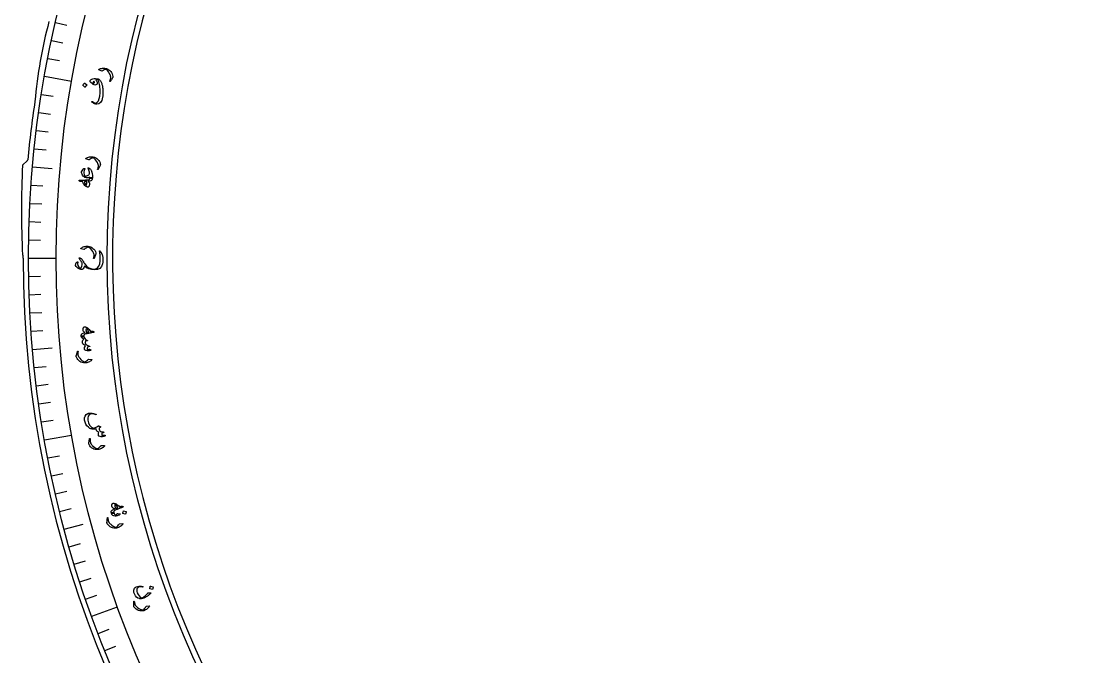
# Model space of a CAD drawing. Header units: millimetres. Extents: x -92 to 92, y -92 to 131.
# Drawn here: x -91.7 to 1.5, y -34.6 to 20.6 of the extents above; entities that cross this region are included whole.
import ezdxf

# ---------------------------------------------------------------- set-up
doc = ezdxf.new("R2010")
doc.units = ezdxf.units.MM
for name, color, linetype in [('CUT_INNER', 6, 'Continuous'), ('CUT_OUTER', 1, 'Continuous'), ('ENGRAVE', 7, 'Continuous'), ('ENGRAVE_FINE', 8, 'Continuous'), ('TEXT', 5, 'Continuous')]:
    doc.layers.add(name, color=color, linetype=linetype)

msp = doc.modelspace()

# ---------------------------------------------------------------- linework, layer by layer
at = {"layer": 'CUT_INNER'}
msp.add_arc((0, 0), 83.7225, 104.414063, 87.539062, dxfattribs=at)
at = {"layer": 'CUT_OUTER'}
for points in [[(-91.5556, 8.0757), (-91.5532, 8.0784), (-91.1332, 8.4976)], [(-91.5, 0), (-91.4993, 0.2396), (-91.5527, 0.2752), (-91.5556, 0.2773)]]:
    msp.add_lwpolyline(points, dxfattribs=at)
for centre, radius, start, end in [((-47.3886, 9.6539), 43.2741, 165.377705, 174.749971), ((-0.9023, 0.109), 90.5912, 171.426873, 174.653712), ((-91.2366, 8.6016), 0.1466, 314.817969, 339.341637), ((-12.4063, 4.1765), 79.2453, 177.179673, 182.820318), ((0, 0), 91.5, 180, 0)]:
    msp.add_arc(centre, radius, start, end, dxfattribs=at)
at = {"layer": 'ENGRAVE'}
for points in [[(-89.6503, 15.8078), (-87.2913, 15.3918)], [(-90.6869, 7.9341), (-88.9824, 7.785)], [(-91.0333, 0), (-88.6379, 0)], [(-90.6869, -7.9341), (-88.9824, -7.785)], [(-89.6503, -15.8078), (-87.2913, -15.3918)], [(-87.9315, -23.5612), (-86.2787, -23.1183)], [(-85.5434, -31.1352), (-83.2924, -30.3159)]]:
    msp.add_lwpolyline(points, dxfattribs=at)
for radius in [91.0333, 88.6379, 84.1891]:
    msp.add_circle((0, 0), radius, dxfattribs=at)
at = {"layer": 'ENGRAVE_FINE'}
for points in [[(-88.7002, 20.478), (-87.6999, 20.2471)], [(-89.0441, 18.9269), (-88.0399, 18.7134)], [(-89.3608, 17.37), (-88.353, 17.1741)], [(-89.9126, 14.2408), (-88.8986, 14.0802)], [(-90.1474, 12.6694), (-89.1308, 12.5265)], [(-90.3548, 11.0942), (-89.3358, 10.9691)], [(-90.5347, 9.5156), (-89.5137, 9.4083)], [(-90.8116, 6.3502), (-89.7875, 6.2786)], [(-90.9086, 4.7643), (-89.8834, 4.7106)], [(-90.9779, 3.177), (-89.9519, 3.1412)], [(-91.0195, 1.5888), (-89.993, 1.5708)], [(-91.0195, -1.5888), (-89.993, -1.5708)], [(-90.9779, -3.177), (-89.9519, -3.1412)], [(-90.9086, -4.7643), (-89.8834, -4.7106)], [(-90.8116, -6.3502), (-89.7875, -6.2786)], [(-90.5347, -9.5156), (-89.5137, -9.4083)], [(-90.3548, -11.0942), (-89.3358, -10.9691)], [(-90.1474, -12.6694), (-89.1308, -12.5265)], [(-89.9126, -14.2408), (-88.8986, -14.0802)], [(-89.3608, -17.37), (-88.353, -17.1741)], [(-89.0441, -18.9269), (-88.0399, -18.7134)], [(-88.7002, -20.478), (-87.6999, -20.2471)], [(-88.3293, -22.023), (-87.3331, -21.7746)], [(-87.5069, -25.0922), (-86.52, -24.8092)], [(-87.0556, -26.6156), (-86.0739, -26.3154)], [(-86.5779, -28.1309), (-85.6015, -27.8136)], [(-86.0737, -29.6376), (-85.103, -29.3033)], [(-84.987, -32.6234), (-84.0285, -32.2555)], [(-84.4047, -34.1017), (-83.4528, -33.7171)]]:
    msp.add_lwpolyline(points, dxfattribs=at)
at = {"layer": 'TEXT'}
for points in [[(-84.916, 16.3748), (-84.9203, 16.3771), (-84.9236, 16.3795), (-84.9258, 16.3821), (-84.9271, 16.3848), (-84.9264, 16.392), (-84.9215, 16.4), (-84.9127, 16.4089), (-84.8997, 16.4187), (-84.8363, 16.4541), (-84.7657, 16.4815), (-84.6877, 16.5009), (-84.6026, 16.5123), (-84.5124, 16.5165), (-84.4252, 16.5128), (-84.3407, 16.5012), (-84.2592, 16.4816), (-84.1552, 16.4383), (-84.0584, 16.3815), (-83.9687, 16.3114), (-83.8862, 16.2278), (-83.815, 16.1335), (-83.7618, 16.0311), (-83.7267, 15.9207), (-83.7096, 15.8023), (-83.7088, 15.7713), (-83.7126, 15.7412), (-83.7212, 15.7119), (-83.7345, 15.6836), (-83.7717, 15.6194), (-83.8058, 15.5615), (-83.8369, 15.5099), (-83.865, 15.4647), (-83.8901, 15.426), (-83.9122, 15.3939), (-83.9312, 15.3686), (-83.9472, 15.3498), (-83.9518, 15.3462), (-83.9562, 15.3438), (-83.9603, 15.3426), (-83.9642, 15.3426), (-83.969, 15.344), (-83.9733, 15.3462), (-83.9771, 15.3493), (-83.9804, 15.3533), (-83.9826, 15.3581), (-83.9831, 15.3635), (-83.9818, 15.3695), (-83.9788, 15.3762), (-83.9594, 15.4168), (-83.9424, 15.4558), (-83.9278, 15.4934), (-83.9155, 15.5294), (-83.9056, 15.5642), (-83.8979, 15.5982), (-83.8924, 15.6313), (-83.8893, 15.6636), (-83.8885, 15.6962), (-83.8901, 15.7304), (-83.8942, 15.7662), (-83.9008, 15.8036), (-83.9099, 15.8427), (-83.9218, 15.8833), (-83.9365, 15.9257), (-83.954, 15.9698), (-84.013, 16.0955), (-84.0818, 16.2068), (-84.1605, 16.3037), (-84.2491, 16.3862), (-84.2565, 16.3919), (-84.2655, 16.3959), (-84.2761, 16.3983), (-84.2883, 16.3991), (-84.3639, 16.3865), (-84.4503, 16.3604), (-84.5474, 16.3206), (-84.6553, 16.2672), (-84.6618, 16.2652), (-84.6675, 16.2643), (-84.6724, 16.2646), (-84.6763, 16.266)], [(-86.3052, 15.0279), (-86.3078, 15.0316), (-86.3089, 15.0365), (-86.3086, 15.0423), (-86.3067, 15.0493), (-86.2782, 15.0956), (-86.2457, 15.1382), (-86.2093, 15.1771), (-86.169, 15.2124), (-86.1632, 15.2155), (-86.1579, 15.2163), (-86.1529, 15.215), (-86.1483, 15.2114), (-85.9779, 15.0577), (-85.9741, 15.0524), (-85.974, 15.0465), (-85.9776, 15.0399), (-85.9849, 15.0326), (-85.9912, 15.0263), (-86.0007, 15.0163), (-86.0135, 15.0026), (-86.0295, 14.9851), (-86.0489, 14.9637), (-86.0715, 14.9379), (-86.0975, 14.9077), (-86.1269, 14.8731), (-86.1316, 14.8687), (-86.1358, 14.8668), (-86.1396, 14.8674), (-86.1429, 14.8706)], [(-85.6861, 15.3842), (-85.6806, 15.4355), (-85.6521, 15.4824), (-85.6008, 15.5248), (-85.5264, 15.5626), (-85.4334, 15.5913), (-85.3259, 15.6065), (-85.204, 15.6082), (-85.0676, 15.5964), (-85.0187, 15.589), (-84.9742, 15.5774), (-84.934, 15.5617), (-84.8981, 15.5419), (-84.83, 15.483), (-84.7693, 15.4027), (-84.716, 15.3012), (-84.67, 15.1784), (-84.6506, 15.1104), (-84.6332, 15.0406), (-84.6179, 14.9692), (-84.6046, 14.8961), (-84.5933, 14.8211), (-84.5841, 14.744), (-84.577, 14.665), (-84.5719, 14.5839), (-84.5687, 14.5029), (-84.5672, 14.4239), (-84.5674, 14.3471), (-84.5693, 14.2723), (-84.573, 14.1994), (-84.5788, 14.1284), (-84.5867, 14.0592), (-84.5967, 13.9918), (-84.6655, 13.7151), (-84.7724, 13.5206), (-84.918, 13.4084), (-85.1026, 13.3785), (-85.1436, 13.3832), (-85.1897, 13.3928), (-85.2408, 13.4075), (-85.297, 13.4272), (-85.3578, 13.4545), (-85.4156, 13.4881), (-85.4705, 13.5281), (-85.5224, 13.5745), (-85.5281, 13.5811), (-85.5319, 13.5884), (-85.5335, 13.5963), (-85.5331, 13.6049), (-85.5307, 13.6128), (-85.5264, 13.6187), (-85.5201, 13.6228), (-85.5118, 13.6249), (-85.503, 13.6251), (-85.4952, 13.6235), (-85.4883, 13.6202), (-85.4823, 13.615), (-85.3589, 13.5252), (-85.2478, 13.4843), (-85.1491, 13.492), (-85.0628, 13.5482), (-84.96, 13.6858), (-84.8831, 13.8665), (-84.8316, 14.0903), (-84.8053, 14.3574), (-84.8024, 14.4761), (-84.8049, 14.5959), (-84.8128, 14.7169), (-84.8263, 14.8391), (-84.8452, 14.9624), (-84.8697, 15.0866), (-84.8997, 15.2117), (-84.9352, 15.3378), (-84.9594, 15.406), (-84.9892, 15.4596), (-85.0245, 15.4986), (-85.0654, 15.523), (-85.0972, 15.5197), (-85.1275, 15.5108), (-85.1561, 15.4965), (-85.1831, 15.4766), (-85.1847, 15.4739), (-85.1836, 15.4702), (-85.1798, 15.4652), (-85.1733, 15.4591), (-85.1216, 15.4123), (-85.0852, 15.3636), (-85.0641, 15.3132), (-85.0582, 15.261), (-85.0731, 15.1703), (-85.112, 15.1052), (-85.1749, 15.0659), (-85.2617, 15.0522), (-85.3339, 15.0654), (-85.418, 15.1053), (-85.5139, 15.1718), (-85.6216, 15.2651), (-85.6473, 15.2931), (-85.6666, 15.3223), (-85.6796, 15.3527), (-85.6861, 15.3842)], [(-85.3259, 15.3483), (-85.3356, 15.3597), (-85.3464, 15.3644), (-85.3585, 15.3625), (-85.3717, 15.3539), (-85.4069, 15.3157), (-85.4203, 15.2789), (-85.412, 15.2434), (-85.382, 15.2093), (-85.372, 15.2038), (-85.3626, 15.2013), (-85.3541, 15.2019), (-85.3463, 15.2056), (-85.3176, 15.237), (-85.3047, 15.2713), (-85.3074, 15.3084), (-85.3259, 15.3483)], [(-86.0479, 8.6384), (-86.0524, 8.6403), (-86.0558, 8.6424), (-86.0583, 8.6448), (-86.0598, 8.6473), (-86.0598, 8.6546), (-86.0557, 8.663), (-86.0476, 8.6727), (-86.0356, 8.6836), (-85.9757, 8.7246), (-85.9078, 8.7582), (-85.8319, 8.7846), (-85.7482, 8.8037), (-85.6588, 8.816), (-85.5715, 8.8202), (-85.4864, 8.8162), (-85.4034, 8.8041), (-85.2959, 8.7704), (-85.1944, 8.7226), (-85.0988, 8.6608), (-85.009, 8.5851), (-84.9296, 8.4975), (-84.8674, 8.4004), (-84.8225, 8.2936), (-84.7947, 8.1773), (-84.7911, 8.1464), (-84.7922, 8.1161), (-84.7981, 8.0862), (-84.8088, 8.0567), (-84.84, 7.9894), (-84.8687, 7.9287), (-84.8951, 7.8746), (-84.919, 7.827), (-84.9405, 7.7861), (-84.9596, 7.7522), (-84.9762, 7.7252), (-84.9905, 7.7051), (-84.9947, 7.7011), (-84.9988, 7.6983), (-85.0028, 7.6967), (-85.0067, 7.6964), (-85.0116, 7.6974), (-85.0161, 7.6992), (-85.0202, 7.702), (-85.0239, 7.7056), (-85.0265, 7.7102), (-85.0275, 7.7155), (-85.0268, 7.7216), (-85.0244, 7.7286), (-85.0087, 7.7707), (-84.9953, 7.8111), (-84.9841, 7.8498), (-84.9751, 7.8868), (-84.9684, 7.9224), (-84.9638, 7.957), (-84.9614, 7.9904), (-84.9611, 8.0229), (-84.9632, 8.0554), (-84.968, 8.0893), (-84.9753, 8.1246), (-84.9852, 8.1613), (-84.9978, 8.1993), (-85.0134, 8.2388), (-85.0318, 8.2796), (-85.0532, 8.3219), (-85.1233, 8.4418), (-85.202, 8.5465), (-85.2891, 8.6359), (-85.3847, 8.71), (-85.3926, 8.715), (-85.4019, 8.7182), (-85.4127, 8.7196), (-85.425, 8.7193), (-85.4991, 8.6999), (-85.5828, 8.6661), (-85.6759, 8.6178), (-85.7785, 8.5548), (-85.7849, 8.5522), (-85.7905, 8.5509), (-85.7953, 8.5507), (-85.7994, 8.5517)], [(-85.8255, 7.8476), (-85.6789, 7.765), (-85.6645, 7.7549), (-85.653, 7.7454), (-85.6444, 7.7364), (-85.6385, 7.728), (-85.6149, 7.686), (-85.5933, 7.6414), (-85.5737, 7.594), (-85.556, 7.544), (-85.54, 7.4915), (-85.5253, 7.4365), (-85.5119, 7.3791), (-85.4998, 7.3192), (-85.4823, 7.2079), (-85.4738, 7.1101), (-85.4743, 7.0259), (-85.4839, 6.9552), (-85.4986, 6.9291), (-85.5246, 6.9131), (-85.562, 6.9074), (-85.6107, 6.9118), (-85.6542, 6.9219), (-85.6859, 6.9339), (-85.706, 6.9478), (-85.7143, 6.9637), (-85.7141, 6.9662), (-85.7139, 6.9688), (-85.7137, 6.9713), (-85.7135, 6.9739), (-85.7101, 6.9926), (-85.7079, 7.0112), (-85.707, 7.0295), (-85.7075, 7.0476), (-85.7558, 7.0205), (-85.8082, 7.0008), (-85.8649, 6.9884), (-85.9258, 6.9834), (-86.0335, 6.9907), (-86.1278, 7.0172), (-86.2087, 7.0629), (-86.276, 7.1279), (-86.3371, 7.2095), (-86.3827, 7.2883), (-86.4127, 7.3643), (-86.4271, 7.4374), (-86.4203, 7.5143), (-86.3842, 7.599), (-86.3187, 7.6913), (-86.2238, 7.7912), (-86.2095, 7.8021), (-86.1948, 7.8066), (-86.1797, 7.8046), (-86.1643, 7.7961), (-86.1527, 7.7849), (-86.1472, 7.772), (-86.1475, 7.7574), (-86.1538, 7.741), (-86.1993, 7.6238), (-86.2223, 7.5042), (-86.2228, 7.3823), (-86.201, 7.2582), (-86.1848, 7.2084), (-86.1654, 7.1696), (-86.1428, 7.1418), (-86.1171, 7.125), (-86.0832, 7.1187), (-86.0387, 7.125), (-85.9836, 7.1438), (-85.9177, 7.1753), (-85.8506, 7.2146), (-85.7995, 7.2526), (-85.7646, 7.2894), (-85.7459, 7.3249), (-85.731, 7.4045), (-85.7332, 7.4859), (-85.7526, 7.5692), (-85.789, 7.6544), (-85.8334, 7.7328), (-85.8541, 7.7732), (-85.8654, 7.805), (-85.8671, 7.8283), (-85.8593, 7.843), (-85.851, 7.8485), (-85.8425, 7.8511), (-85.8341, 7.8508), (-85.8255, 7.8476)], [(-86.6288, 6.7302), (-86.6436, 6.7465), (-86.6446, 6.7585), (-86.6318, 6.7663), (-86.6052, 6.7697), (-86.5893, 6.7702), (-86.5672, 6.7712), (-86.539, 6.7727), (-86.5047, 6.7747), (-86.4639, 6.777), (-86.4164, 6.7794), (-86.3621, 6.7819), (-86.3011, 6.7846), (-86.2412, 6.7872), (-86.1875, 6.7895), (-86.1401, 6.7914), (-86.099, 6.7931), (-86.0643, 6.7945), (-86.0362, 6.7955), (-86.0147, 6.7963), (-85.9998, 6.7968), (-85.9058, 6.8025), (-85.8321, 6.8156), (-85.7787, 6.836), (-85.7455, 6.8638), (-85.7318, 6.8841), (-85.7219, 6.9093), (-85.7158, 6.9392), (-85.7135, 6.9739), (-85.7085, 6.9941), (-85.6972, 7.009), (-85.6795, 7.0186), (-85.6556, 7.0229), (-85.6272, 7.0228), (-85.5987, 7.0195), (-85.5702, 7.013), (-85.5416, 7.0033), (-85.5175, 6.9919), (-85.4999, 6.9801), (-85.4887, 6.9679), (-85.4839, 6.9552), (-85.49, 6.8888), (-85.5067, 6.8325), (-85.5341, 6.7864), (-85.5723, 6.7503), (-85.6263, 6.7216), (-85.6962, 6.6999), (-85.7819, 6.6852), (-85.8834, 6.6774), (-85.8251, 6.6367), (-85.78, 6.5964), (-85.7479, 6.5565), (-85.7289, 6.5169), (-85.7234, 6.4857), (-85.7231, 6.4494), (-85.728, 6.408), (-85.738, 6.3616), (-85.7528, 6.3129), (-85.769, 6.2724), (-85.7864, 6.2399), (-85.8052, 6.2155), (-85.8276, 6.1964), (-85.8504, 6.1842), (-85.8737, 6.1792), (-85.8975, 6.1812), (-85.9267, 6.1893), (-85.9588, 6.2017), (-85.9939, 6.2185), (-86.0318, 6.2396), (-86.0697, 6.2629), (-86.0998, 6.2831), (-86.1222, 6.3001), (-86.1367, 6.3141), (-86.1946, 6.3897), (-86.2482, 6.4715), (-86.2974, 6.5595), (-86.3421, 6.6538), (-86.3913, 6.6542), (-86.4338, 6.655), (-86.4695, 6.6563), (-86.4984, 6.658), (-86.5225, 6.6614), (-86.5438, 6.6674), (-86.5624, 6.6761), (-86.5782, 6.6875)], [(-86.1851, 6.6597), (-86.1605, 6.5645), (-86.1274, 6.483), (-86.0858, 6.415), (-86.0358, 6.3606), (-86.0287, 6.3567), (-86.022, 6.3563), (-86.0156, 6.3596), (-86.0097, 6.3663), (-85.9963, 6.3921), (-85.9855, 6.4203), (-85.9771, 6.451), (-85.9714, 6.4841), (-85.9681, 6.5196), (-85.9674, 6.5575), (-85.9692, 6.5979), (-85.9735, 6.6407), (-85.9751, 6.6474), (-85.9782, 6.6546), (-85.9829, 6.6622), (-85.9892, 6.6702), (-86.0102, 6.6703), (-86.0322, 6.67), (-86.0552, 6.6693), (-86.0792, 6.6682), (-86.1042, 6.6667), (-86.1302, 6.6647), (-86.1571, 6.6624), (-86.1851, 6.6597)], [(-86.4766, 0.8122), (-86.4812, 0.8136), (-86.4849, 0.8154), (-86.4876, 0.8176), (-86.4893, 0.82), (-86.4899, 0.8272), (-86.4866, 0.836), (-86.4795, 0.8464), (-86.4685, 0.8583), (-86.4125, 0.9045), (-86.3479, 0.9442), (-86.2748, 0.9773), (-86.1931, 1.0039), (-86.1052, 1.0243), (-86.0186, 1.0363), (-85.9335, 1.0401), (-85.8497, 1.0356), (-85.7397, 1.0117), (-85.6342, 0.9732), (-85.5334, 0.9204), (-85.4372, 0.8531), (-85.3501, 0.7731), (-85.2794, 0.682), (-85.225, 0.5797), (-85.1868, 0.4664), (-85.1804, 0.436), (-85.1788, 0.4057), (-85.182, 0.3753), (-85.1899, 0.345), (-85.2149, 0.2752), (-85.238, 0.2121), (-85.2594, 0.1558), (-85.2789, 0.1063), (-85.2966, 0.0637), (-85.3125, 0.0282), (-85.3267, -0.0002), (-85.3391, -0.0215), (-85.3429, -0.026), (-85.3467, -0.0291), (-85.3506, -0.031), (-85.3544, -0.0317), (-85.3594, -0.0312), (-85.364, -0.0298), (-85.3683, -0.0274), (-85.3723, -0.0241), (-85.3754, -0.0198), (-85.3768, -0.0146), (-85.3767, -0.0084), (-85.3749, -0.0013), (-85.3631, 0.0421), (-85.3534, 0.0836), (-85.3458, 0.1231), (-85.3402, 0.1608), (-85.3367, 0.1969), (-85.3352, 0.2317), (-85.3359, 0.2652), (-85.3385, 0.2975), (-85.3436, 0.3298), (-85.3514, 0.3631), (-85.3619, 0.3976), (-85.3751, 0.4332), (-85.3911, 0.4699), (-85.4102, 0.5078), (-85.4322, 0.5469), (-85.4573, 0.587), (-85.538, 0.7001), (-85.6258, 0.7972), (-85.7207, 0.8784), (-85.8227, 0.9436), (-85.8309, 0.9478), (-85.8405, 0.9501), (-85.8514, 0.9506), (-85.8635, 0.9491), (-85.9356, 0.9231), (-86.0159, 0.8819), (-86.1043, 0.8253), (-86.2007, 0.7533), (-86.2068, 0.7502), (-86.2123, 0.7483), (-86.2171, 0.7477), (-86.2212, 0.7484)], [(-86.9386, -0.6514), (-86.9498, -0.611), (-86.9494, -0.567), (-86.9376, -0.5193), (-86.9142, -0.4681), (-86.8989, -0.442), (-86.8834, -0.418), (-86.8678, -0.3961), (-86.8519, -0.3763), (-86.8361, -0.3586), (-86.8204, -0.343), (-86.8049, -0.3295), (-86.7895, -0.318), (-86.7745, -0.3104), (-86.7652, -0.3135), (-86.7616, -0.3271), (-86.7637, -0.3514), (-86.7732, -0.5055), (-86.739, -0.648), (-86.6612, -0.7787), (-86.5397, -0.8975), (-86.5319, -0.9008), (-86.5237, -0.9005), (-86.5153, -0.8968), (-86.5065, -0.8895), (-86.4374, -0.7951), (-86.3919, -0.6934), (-86.37, -0.5843), (-86.3717, -0.4677), (-86.3759, -0.4468), (-86.386, -0.4197), (-86.4018, -0.3867), (-86.4234, -0.3475), (-86.4672, -0.2761), (-86.5057, -0.213), (-86.5391, -0.1582), (-86.5673, -0.1117), (-86.5904, -0.0735), (-86.6083, -0.0437), (-86.6211, -0.0222), (-86.6288, -0.009), (-86.6347, 0.0098), (-86.6295, 0.0199), (-86.613, 0.0214), (-86.5853, 0.0141), (-86.5127, -0.0136), (-86.4586, -0.0378), (-86.4231, -0.0585), (-86.4062, -0.0756), (-86.3811, -0.1284), (-86.3519, -0.1842), (-86.3188, -0.2429), (-86.2815, -0.3047), (-86.2403, -0.3694), (-86.1949, -0.437), (-86.1455, -0.5076), (-86.092, -0.5812), (-85.9593, -0.7282), (-85.8039, -0.8389), (-85.6261, -0.9134), (-85.4259, -0.9519), (-85.3171, -0.9526), (-85.2162, -0.9344), (-85.1232, -0.8973), (-85.0381, -0.8416), (-84.9245, -0.7036), (-84.8475, -0.5016), (-84.8068, -0.2358), (-84.8016, 0.0944), (-84.8047, 0.1454), (-84.8091, 0.2004), (-84.8147, 0.2593), (-84.8215, 0.3222), (-84.8297, 0.3888), (-84.8394, 0.4591), (-84.8507, 0.5331), (-84.8634, 0.6107), (-84.8648, 0.624), (-84.8639, 0.634), (-84.8608, 0.6404), (-84.8555, 0.6433), (-84.8297, 0.6307), (-84.7907, 0.5806), (-84.7385, 0.493), (-84.6729, 0.3681), (-84.6369, 0.2923), (-84.6101, 0.226), (-84.5925, 0.1691), (-84.5841, 0.1217), (-84.5707, -0.0546), (-84.5685, -0.2146), (-84.5776, -0.3583), (-84.5981, -0.4857), (-84.6877, -0.7269), (-84.8321, -0.8974), (-85.0317, -0.9973), (-85.2868, -1.0262), (-85.5554, -1.0006), (-85.7927, -0.9369), (-85.9986, -0.8348), (-86.1731, -0.6942), (-86.2135, -0.787), (-86.2547, -0.8626), (-86.2967, -0.9209), (-86.3394, -0.962), (-86.3567, -0.9733), (-86.3757, -0.981), (-86.3963, -0.9853), (-86.4185, -0.986), (-86.4784, -0.9779), (-86.5352, -0.9649), (-86.5888, -0.947), (-86.6393, -0.9242), (-86.741, -0.8637), (-86.8248, -0.798), (-86.8906, -0.7273), (-86.9386, -0.6514)], [(-85.355, -6.4045), (-85.338, -6.4181), (-85.3352, -6.4297), (-85.3466, -6.4392), (-85.3724, -6.4465), (-85.3881, -6.4495), (-85.4097, -6.4538), (-85.4373, -6.4596), (-85.471, -6.4667), (-85.5109, -6.4752), (-85.5575, -6.4848), (-85.6107, -6.4955), (-85.6706, -6.5074), (-85.7295, -6.5191), (-85.7822, -6.5296), (-85.8287, -6.5389), (-85.8691, -6.5468), (-85.9031, -6.5535), (-85.9307, -6.5589), (-85.9518, -6.563), (-85.9664, -6.5658), (-86.0584, -6.586), (-86.1292, -6.6104), (-86.1788, -6.6389), (-86.2073, -6.6717), (-86.2176, -6.694), (-86.2234, -6.7205), (-86.2247, -6.7512), (-86.2214, -6.786), (-86.2232, -6.8069), (-86.232, -6.8235), (-86.2478, -6.8359), (-86.2708, -6.844), (-86.2988, -6.8485), (-86.3274, -6.8498), (-86.3566, -6.8479), (-86.3864, -6.8429), (-86.412, -6.8354), (-86.4313, -6.8264), (-86.4443, -6.816), (-86.451, -6.8041), (-86.4557, -6.7369), (-86.448, -6.678), (-86.4282, -6.6277), (-86.3961, -6.5857), (-86.3471, -6.5488), (-86.2814, -6.5165), (-86.1989, -6.4887), (-86.0998, -6.4655), (-86.1636, -6.434), (-86.2143, -6.4008), (-86.252, -6.3659), (-86.2767, -6.3295), (-86.2868, -6.2992), (-86.2924, -6.2631), (-86.2937, -6.2212), (-86.2906, -6.1735), (-86.2829, -6.1229), (-86.2728, -6.0802), (-86.2602, -6.0454), (-86.2451, -6.0185), (-86.2256, -5.9962), (-86.2047, -5.981), (-86.1824, -5.9727), (-86.1586, -5.9713), (-86.1285, -5.9752), (-86.0949, -5.983), (-86.0579, -5.9947), (-86.0173, -6.0103), (-85.9765, -6.0279), (-85.9438, -6.0436), (-85.9193, -6.0572), (-85.9029, -6.0689), (-85.8347, -6.1351), (-85.7698, -6.2079), (-85.7082, -6.2871), (-85.6499, -6.3729), (-85.6012, -6.3659), (-85.5591, -6.3604), (-85.5237, -6.3564), (-85.4948, -6.3537), (-85.4705, -6.3534), (-85.4485, -6.356), (-85.4288, -6.3617), (-85.4115, -6.3705)], [(-85.8043, -6.4023), (-85.8429, -6.3124), (-85.8877, -6.2369), (-85.9387, -6.1759), (-85.9961, -6.1293), (-86.0037, -6.1265), (-86.0104, -6.1271), (-86.0162, -6.1312), (-86.0211, -6.1388), (-86.0306, -6.1663), (-86.0372, -6.1958), (-86.0409, -6.2273), (-86.0418, -6.2609), (-86.0398, -6.2965), (-86.0348, -6.3342), (-86.027, -6.3739), (-86.0163, -6.4156), (-86.0137, -6.422), (-86.0095, -6.4286), (-86.0037, -6.4353), (-85.9963, -6.4423), (-85.9755, -6.4392), (-85.9538, -6.4356), (-85.9312, -6.4314), (-85.9077, -6.4267), (-85.8832, -6.4214), (-85.8578, -6.4156), (-85.8315, -6.4092), (-85.8043, -6.4023)], [(-85.618, -7.9798), (-85.6137, -7.985), (-85.6143, -7.9916), (-85.62, -7.9997), (-85.6307, -8.0092), (-85.6493, -8.0201), (-85.6763, -8.0295), (-85.7119, -8.0375), (-85.7559, -8.044), (-85.8062, -8.0495), (-85.8555, -8.0514), (-85.9038, -8.0497), (-85.9512, -8.0443), (-86.0443, -8.0244), (-86.1123, -7.9988), (-86.155, -7.9676), (-86.1725, -7.9309), (-86.1755, -7.8405), (-86.1596, -7.7551), (-86.1249, -7.6748), (-86.0713, -7.5998), (-86.1697, -7.5601), (-86.2481, -7.5096), (-86.3066, -7.4483), (-86.3451, -7.3761), (-86.3587, -7.2981), (-86.3457, -7.2168), (-86.3058, -7.1324), (-86.2392, -7.045), (-86.3282, -6.9858), (-86.3932, -6.9259), (-86.4342, -6.8653), (-86.451, -6.8041), (-86.445, -6.791), (-86.4249, -6.7775), (-86.3907, -6.7636), (-86.3424, -6.7491), (-86.2942, -6.7415), (-86.258, -6.7451), (-86.2338, -6.76), (-86.2214, -6.786), (-86.1855, -6.9019), (-86.1253, -7.0009), (-86.0411, -7.0831), (-85.9328, -7.1483), (-85.9269, -7.1518), (-85.9226, -7.1558), (-85.9198, -7.1602), (-85.9186, -7.1651), (-85.9187, -7.1712), (-85.9202, -7.1768), (-85.923, -7.1818), (-85.9271, -7.1863), (-85.9406, -7.1899), (-85.9643, -7.1862), (-85.9983, -7.1754), (-86.0425, -7.1574), (-86.0728, -7.1884), (-86.0932, -7.2343), (-86.1036, -7.2952), (-86.1041, -7.371), (-86.0764, -7.463), (-86.0054, -7.5393), (-85.891, -7.5997), (-85.7334, -7.6443), (-85.7253, -7.6464), (-85.7194, -7.6494), (-85.7157, -7.6533), (-85.7142, -7.6579), (-85.7142, -7.6652), (-85.7155, -7.6715), (-85.7183, -7.6771), (-85.7223, -7.6817), (-85.7284, -7.6855), (-85.7346, -7.688), (-85.7409, -7.6892), (-85.7474, -7.6891), (-85.8567, -7.6732), (-85.8805, -7.7054), (-85.9005, -7.7433), (-85.9168, -7.787), (-85.9293, -7.8365), (-85.936, -7.8842), (-85.9352, -7.92), (-85.9267, -7.9438), (-85.9107, -7.9557), (-85.8876, -7.9579), (-85.8557, -7.9525), (-85.8148, -7.9396), (-85.765, -7.9191), (-85.7502, -7.9204), (-85.7208, -7.931), (-85.6768, -7.9508), (-85.618, -7.9798)], [(-85.5513, -8.8168), (-85.5465, -8.8178), (-85.5427, -8.8191), (-85.5398, -8.8209), (-85.5378, -8.8231), (-85.5364, -8.8302), (-85.5387, -8.8392), (-85.5446, -8.8503), (-85.5542, -8.8633), (-85.6046, -8.9154), (-85.6642, -8.9621), (-85.7331, -9.0033), (-85.8111, -9.0392), (-85.8961, -9.0697), (-85.9806, -9.0919), (-86.0647, -9.1056), (-86.1484, -9.1109), (-86.2605, -9.0998), (-86.3698, -9.0734), (-86.4761, -9.0318), (-86.5795, -8.9747), (-86.6751, -8.9034), (-86.7556, -8.8187), (-86.821, -8.7206), (-86.8712, -8.6091), (-86.8808, -8.5788), (-86.8856, -8.5481), (-86.8856, -8.5168), (-86.8808, -8.4851), (-86.8632, -8.4114), (-86.8465, -8.3449), (-86.8309, -8.2855), (-86.8164, -8.2331), (-86.8029, -8.1881), (-86.7904, -8.1505), (-86.7791, -8.1202), (-86.7687, -8.0974), (-86.7653, -8.0926), (-86.7618, -8.089), (-86.7582, -8.0867), (-86.7544, -8.0857), (-86.7494, -8.0857), (-86.7447, -8.0868), (-86.7402, -8.0888), (-86.7359, -8.0918), (-86.7324, -8.0958), (-86.7305, -8.101), (-86.7301, -8.1073), (-86.7311, -8.1147), (-86.7387, -8.1599), (-86.7444, -8.2029), (-86.7481, -8.2439), (-86.75, -8.2827), (-86.7499, -8.3197), (-86.7478, -8.3552), (-86.7438, -8.3892), (-86.7379, -8.4218), (-86.7295, -8.454), (-86.7183, -8.4871), (-86.7043, -8.521), (-86.6875, -8.5558), (-86.6676, -8.5915), (-86.6446, -8.6279), (-86.6185, -8.6651), (-86.5892, -8.7031), (-86.4965, -8.8087), (-86.3984, -8.897), (-86.2949, -8.968), (-86.1861, -9.0218), (-86.1774, -9.0251), (-86.1676, -9.0264), (-86.1567, -9.0255), (-86.1448, -9.0227), (-86.0762, -8.9884), (-86.0012, -8.938), (-85.9198, -8.8715), (-85.832, -8.7891), (-85.8262, -8.7853), (-85.821, -8.7829), (-85.8163, -8.7817), (-85.8121, -8.7819)], [(-84.3974, -15.392), (-84.3856, -15.3944), (-84.3767, -15.3986), (-84.3707, -15.4046), (-84.3676, -15.4125), (-84.367, -15.4232), (-84.3691, -15.4328), (-84.3741, -15.4413), (-84.3818, -15.4487), (-84.4107, -15.4687), (-84.4478, -15.4861), (-84.4933, -15.5007), (-84.547, -15.5127), (-84.6364, -15.5234), (-84.7235, -15.5223), (-84.8081, -15.5094), (-84.8903, -15.4846), (-84.9109, -15.4746), (-84.9275, -15.4627), (-84.9403, -15.4487), (-84.9492, -15.4328), (-84.9643, -15.3719), (-84.9654, -15.3036), (-84.9525, -15.2279), (-84.9256, -15.1449), (-85.0244, -15.0967), (-85.0958, -15.0314), (-85.14, -14.9492), (-85.1569, -14.8501), (-85.2106, -14.8561), (-85.2626, -14.8604), (-85.3127, -14.8628), (-85.3611, -14.8635), (-85.4079, -14.8624), (-85.4536, -14.8597), (-85.4981, -14.8553), (-85.5415, -14.8491), (-85.6209, -14.8312), (-85.6965, -14.8014), (-85.7683, -14.7598), (-85.8362, -14.7062), (-85.9592, -14.5746), (-86.0545, -14.4291), (-86.1219, -14.2698), (-86.1614, -14.097), (-86.167, -13.896), (-86.1229, -13.7295), (-86.0293, -13.5976), (-85.8864, -13.5004), (-85.8324, -13.4818), (-85.7669, -13.4699), (-85.69, -13.4646), (-85.6017, -13.4661), (-85.5038, -13.4752), (-85.4005, -13.4935), (-85.2919, -13.5209), (-85.1779, -13.5574), (-85.1706, -13.5606), (-85.165, -13.5651), (-85.1612, -13.5708), (-85.1591, -13.5778), (-85.1586, -13.585), (-85.1595, -13.5914), (-85.1618, -13.5971), (-85.1656, -13.6021), (-85.1716, -13.606), (-85.1782, -13.608), (-85.1855, -13.6082), (-85.1934, -13.6066), (-85.3446, -13.5612), (-85.467, -13.5358), (-85.5606, -13.5305), (-85.6255, -13.5453), (-85.7598, -13.6324), (-85.8487, -13.7504), (-85.892, -13.8992), (-85.8895, -14.0786), (-85.8335, -14.321), (-85.7372, -14.5178), (-85.6008, -14.6688), (-85.4246, -14.774), (-85.3235, -14.7561), (-85.2196, -14.721), (-85.1127, -14.6689), (-85.0028, -14.5998), (-84.9919, -14.5916), (-84.9818, -14.5864), (-84.9724, -14.5843), (-84.9638, -14.5853), (-84.9333, -14.594), (-84.9047, -14.6024), (-84.8779, -14.6104), (-84.853, -14.6181), (-84.8302, -14.6255), (-84.8099, -14.6327), (-84.792, -14.6397), (-84.7767, -14.6464), (-84.7699, -14.6506), (-84.7666, -14.6557), (-84.7667, -14.6617), (-84.7702, -14.6686), (-84.7732, -14.6724), (-84.7778, -14.6777), (-84.784, -14.6846), (-84.792, -14.6931), (-84.8016, -14.7029), (-84.8131, -14.7136), (-84.8263, -14.7253), (-84.8413, -14.738), (-84.87, -14.7634), (-84.8904, -14.7841), (-84.9026, -14.8002), (-84.9064, -14.8116), (-84.9005, -14.8781), (-84.8778, -14.9416), (-84.8384, -15.0021), (-84.7822, -15.0597), (-84.7484, -15.0781), (-84.6957, -15.0929), (-84.6242, -15.104), (-84.5339, -15.1113), (-84.5253, -15.112), (-84.5176, -15.1149), (-84.5109, -15.1198), (-84.5051, -15.1269), (-84.5009, -15.1337), (-84.4987, -15.1406), (-84.4985, -15.1475), (-84.5002, -15.1544), (-84.5142, -15.1668), (-84.5431, -15.1757), (-84.587, -15.1812), (-84.6458, -15.1832), (-84.6679, -15.2395), (-84.6785, -15.2973), (-84.6779, -15.3567), (-84.6658, -15.4176), (-84.6476, -15.4135), (-84.633, -15.4084), (-84.6223, -15.4024), (-84.6152, -15.3955), (-84.6088, -15.3878), (-84.602, -15.3827), (-84.5946, -15.38), (-84.5869, -15.3799)], [(-84.4464, -16.2959), (-84.4416, -16.2965), (-84.4377, -16.2975), (-84.4346, -16.299), (-84.4324, -16.301), (-84.4304, -16.308), (-84.4319, -16.3172), (-84.4369, -16.3287), (-84.4453, -16.3425), (-84.4909, -16.3988), (-84.5462, -16.4505), (-84.6111, -16.4977), (-84.6858, -16.5403), (-84.7677, -16.5782), (-84.8499, -16.6076), (-84.9325, -16.6287), (-85.0154, -16.6413), (-85.1281, -16.6401), (-85.2392, -16.6235), (-85.3488, -16.5913), (-85.4568, -16.5435), (-85.5583, -16.4809), (-85.646, -16.4036), (-85.7197, -16.3116), (-85.7795, -16.2049), (-85.7917, -16.1756), (-85.7992, -16.1454), (-85.8019, -16.1143), (-85.8, -16.0823), (-85.7888, -16.0073), (-85.7781, -15.9396), (-85.7678, -15.879), (-85.7579, -15.8256), (-85.7484, -15.7795), (-85.7393, -15.741), (-85.7306, -15.7099), (-85.7224, -15.6863), (-85.7194, -15.6811), (-85.7162, -15.6772), (-85.7128, -15.6747), (-85.7091, -15.6733), (-85.7042, -15.6729), (-85.6993, -15.6735), (-85.6946, -15.6751), (-85.6901, -15.6777), (-85.6863, -15.6815), (-85.684, -15.6865), (-85.683, -15.6927), (-85.6834, -15.7002), (-85.687, -15.7458), (-85.6888, -15.7892), (-85.689, -15.8303), (-85.6874, -15.8691), (-85.6841, -15.906), (-85.6789, -15.9412), (-85.6719, -15.9747), (-85.6631, -16.0066), (-85.652, -16.038), (-85.6379, -16.07), (-85.621, -16.1026), (-85.6011, -16.1357), (-85.5782, -16.1695), (-85.5522, -16.2037), (-85.5228, -16.2385), (-85.4903, -16.2738), (-85.3887, -16.3709), (-85.2833, -16.4502), (-85.1739, -16.5119), (-85.0608, -16.5559), (-85.0518, -16.5584), (-85.042, -16.5588), (-85.0312, -16.557), (-85.0196, -16.5531), (-84.9543, -16.5129), (-84.884, -16.4561), (-84.8087, -16.3828), (-84.7285, -16.293), (-84.7231, -16.2887), (-84.7181, -16.2858), (-84.7135, -16.2843), (-84.7093, -16.2841)], [(-82.8264, -21.5938), (-82.8071, -21.6042), (-82.8023, -21.615), (-82.8119, -21.6264), (-82.8359, -21.6382), (-82.8508, -21.6439), (-82.8713, -21.6521), (-82.8975, -21.6627), (-82.9293, -21.6758), (-82.9671, -21.6912), (-83.0112, -21.709), (-83.0616, -21.7291), (-83.1184, -21.7516), (-83.1742, -21.7737), (-83.2242, -21.7934), (-83.2683, -21.8108), (-83.3066, -21.8259), (-83.3389, -21.8386), (-83.3651, -21.8488), (-83.3851, -21.8566), (-83.399, -21.862), (-83.4859, -21.8984), (-83.5511, -21.935), (-83.5948, -21.972), (-83.6169, -22.0093), (-83.6231, -22.0332), (-83.624, -22.0603), (-83.6198, -22.0907), (-83.6104, -22.1244), (-83.6084, -22.1452), (-83.614, -22.1632), (-83.6274, -22.1782), (-83.6485, -22.1902), (-83.6753, -22.1997), (-83.7033, -22.2061), (-83.7323, -22.2095), (-83.7625, -22.2098), (-83.789, -22.2071), (-83.8096, -22.2017), (-83.8243, -22.1938), (-83.8331, -22.1833), (-83.8497, -22.118), (-83.8527, -22.0587), (-83.8422, -22.0056), (-83.8181, -21.9586), (-83.7765, -21.9135), (-83.7177, -21.8699), (-83.6415, -21.8278), (-83.5482, -21.7872), (-83.6166, -21.7676), (-83.6724, -21.7441), (-83.7158, -21.7166), (-83.7466, -21.6851), (-83.7619, -21.6571), (-83.774, -21.6226), (-83.7827, -21.5816), (-83.7881, -21.5341), (-83.7897, -21.483), (-83.7874, -21.4392), (-83.7812, -21.4027), (-83.7712, -21.3735), (-83.756, -21.3481), (-83.7382, -21.3293), (-83.7177, -21.3172), (-83.6945, -21.3116), (-83.6642, -21.31), (-83.6298, -21.3116), (-83.5913, -21.3165), (-83.5486, -21.3246), (-83.5052, -21.3347), (-83.4703, -21.3442), (-83.4437, -21.3532), (-83.4255, -21.3618), (-83.3465, -21.4147), (-83.2697, -21.4746), (-83.1949, -21.5416), (-83.1222, -21.6156), (-83.0755, -21.6), (-83.0351, -21.587), (-83.0009, -21.5766), (-82.973, -21.5689), (-82.9491, -21.5642), (-82.927, -21.5628), (-82.9066, -21.5649), (-82.888, -21.5704)], [(-83.2717, -22.1934), (-83.0999, -22.2216), (-83.0804, -22.2273), (-83.0715, -22.2365), (-83.0732, -22.2492), (-83.0856, -22.2654), (-83.1264, -22.3001), (-83.1705, -22.3304), (-83.2179, -22.3564), (-83.2687, -22.378), (-83.3231, -22.3951), (-83.3816, -22.4077), (-83.4441, -22.4157), (-83.5107, -22.4191), (-83.6276, -22.4065), (-83.7204, -22.3629), (-83.7889, -22.2885), (-83.8331, -22.1833), (-83.8285, -22.1686), (-83.8083, -22.1495), (-83.7723, -22.1258), (-83.7207, -22.0977), (-83.6922, -22.0861), (-83.6677, -22.0804), (-83.6472, -22.0808), (-83.6308, -22.0873), (-83.6234, -22.094), (-83.6175, -22.1024), (-83.6132, -22.1125), (-83.6104, -22.1244), (-83.59, -22.1925), (-83.5603, -22.2485), (-83.5211, -22.2923), (-83.4726, -22.3239), (-83.4691, -22.325), (-83.4651, -22.3246), (-83.4605, -22.3227), (-83.4553, -22.3193), (-83.423, -22.3002), (-83.3913, -22.2763), (-83.3602, -22.2477), (-83.3297, -22.2142), (-83.3179, -22.2028), (-83.3042, -22.1955), (-83.2888, -22.1924), (-83.2717, -22.1934)], [(-83.2687, -21.6721), (-83.3228, -21.5905), (-83.3804, -21.5243), (-83.4416, -21.4734), (-83.5064, -21.4379), (-83.5143, -21.4365), (-83.5208, -21.4383), (-83.5258, -21.4434), (-83.5292, -21.4517), (-83.5337, -21.4804), (-83.5349, -21.5107), (-83.5329, -21.5424), (-83.5277, -21.5756), (-83.5194, -21.6102), (-83.5078, -21.6464), (-83.493, -21.684), (-83.4749, -21.7232), (-83.4713, -21.729), (-83.466, -21.7347), (-83.4591, -21.7404), (-83.4505, -21.7459), (-83.4306, -21.7391), (-83.4099, -21.7317), (-83.3884, -21.7235), (-83.3661, -21.7147), (-83.343, -21.7051), (-83.319, -21.6948), (-83.2943, -21.6838), (-83.2687, -21.6721)], [(-82.5561, -22.0264), (-82.5522, -22.0286), (-82.5492, -22.0324), (-82.5471, -22.0377), (-82.546, -22.0446), (-82.5527, -22.0974), (-82.5645, -22.1487), (-82.5813, -22.1983), (-82.6031, -22.2464), (-82.607, -22.2516), (-82.6115, -22.2546), (-82.6166, -22.2555), (-82.6222, -22.2542), (-82.841, -22.1893), (-82.8467, -22.1862), (-82.8492, -22.1809), (-82.8487, -22.1736), (-82.8451, -22.164), (-82.8421, -22.1558), (-82.8376, -22.1429), (-82.8316, -22.1254), (-82.8243, -22.1032), (-82.8157, -22.076), (-82.8058, -22.0436), (-82.7946, -22.006), (-82.7822, -21.963), (-82.7798, -21.9571), (-82.7767, -21.9537), (-82.773, -21.9527), (-82.7686, -21.9542)], [(-82.8513, -23.0744), (-82.8464, -23.0746), (-82.8424, -23.0753), (-82.8392, -23.0765), (-82.8369, -23.0784), (-82.8343, -23.0851), (-82.8351, -23.0944), (-82.8391, -23.1063), (-82.8463, -23.1207), (-82.8872, -23.1805), (-82.9381, -23.2366), (-82.9991, -23.2888), (-83.07, -23.3373), (-83.1486, -23.3817), (-83.2282, -23.4177), (-83.3088, -23.4454), (-83.3904, -23.4647), (-83.5028, -23.4726), (-83.6149, -23.465), (-83.7268, -23.4418), (-83.8383, -23.4029), (-83.9445, -23.3487), (-84.0381, -23.2787), (-84.1191, -23.193), (-84.1873, -23.0916), (-84.2018, -23.0633), (-84.2117, -23.0338), (-84.217, -23.003), (-84.2176, -22.971), (-84.2126, -22.8954), (-84.2074, -22.827), (-84.202, -22.7658), (-84.1965, -22.7117), (-84.1907, -22.6651), (-84.1848, -22.6259), (-84.1787, -22.5942), (-84.1723, -22.57), (-84.1698, -22.5646), (-84.1669, -22.5605), (-84.1637, -22.5576), (-84.1602, -22.556), (-84.1553, -22.5552), (-84.1504, -22.5554), (-84.1456, -22.5566), (-84.1409, -22.5589), (-84.1368, -22.5623), (-84.134, -22.5671), (-84.1325, -22.5732), (-84.1324, -22.5807), (-84.1322, -22.6265), (-84.1306, -22.6699), (-84.1274, -22.7108), (-84.1227, -22.7494), (-84.1164, -22.7859), (-84.1084, -22.8206), (-84.0987, -22.8534), (-84.0873, -22.8845), (-84.0737, -22.9149), (-84.0571, -22.9456), (-84.0376, -22.9767), (-84.0151, -23.0082), (-83.9896, -23.0399), (-83.9608, -23.072), (-83.9288, -23.1043), (-83.8935, -23.1368), (-83.7844, -23.2253), (-83.6728, -23.2959), (-83.5589, -23.3485), (-83.4425, -23.3832), (-83.4334, -23.385), (-83.4235, -23.3846), (-83.413, -23.382), (-83.4017, -23.3771), (-83.3398, -23.3318), (-83.2744, -23.2695), (-83.2053, -23.1903), (-83.1326, -23.0943), (-83.1276, -23.0896), (-83.1229, -23.0863), (-83.1184, -23.0844), (-83.1142, -23.0839)], [(-80.4236, -29.1435), (-80.457, -29.1782), (-80.4923, -29.213), (-80.5297, -29.2479), (-80.5691, -29.2828), (-80.6109, -29.3176), (-80.6555, -29.3521), (-80.703, -29.3864), (-80.7532, -29.4203), (-80.804, -29.4522), (-80.8553, -29.4812), (-80.9071, -29.5074), (-80.9595, -29.5308), (-81.0125, -29.5513), (-81.0664, -29.5691), (-81.1211, -29.5841), (-81.1766, -29.5963), (-81.2365, -29.6049), (-81.2937, -29.6076), (-81.3483, -29.6046), (-81.4001, -29.5958), (-81.5282, -29.5481), (-81.6427, -29.4654), (-81.7433, -29.3478), (-81.83, -29.1952), (-81.8748, -29.0784), (-81.8959, -28.9697), (-81.8933, -28.869), (-81.867, -28.7765), (-81.8193, -28.6971), (-81.7539, -28.6311), (-81.671, -28.5785), (-81.5706, -28.5391), (-81.458, -28.5151), (-81.3442, -28.508), (-81.2293, -28.5176), (-81.1133, -28.544), (-81.0991, -28.5496), (-81.0898, -28.5567), (-81.0855, -28.5651), (-81.0861, -28.575), (-81.0908, -28.5856), (-81.1006, -28.5916), (-81.1154, -28.5929), (-81.1352, -28.5896), (-81.2758, -28.572), (-81.3941, -28.5804), (-81.49, -28.6147), (-81.5635, -28.6752), (-81.6112, -28.7555), (-81.6314, -28.8523), (-81.6238, -28.9656), (-81.5885, -29.0954), (-81.519, -29.2427), (-81.4303, -29.3642), (-81.3224, -29.4598), (-81.1955, -29.5296), (-81.1916, -29.5305), (-81.1864, -29.5303), (-81.1799, -29.529), (-81.1721, -29.5265), (-81.1131, -29.5011), (-81.0475, -29.4628), (-80.9754, -29.4116), (-80.8968, -29.3475), (-80.8579, -29.3134), (-80.8219, -29.281), (-80.7888, -29.2504), (-80.7587, -29.2216), (-80.7317, -29.1944), (-80.7081, -29.1687), (-80.6878, -29.1446), (-80.6708, -29.1221), (-80.6617, -29.111), (-80.6525, -29.1033), (-80.643, -29.0989), (-80.6334, -29.0978), (-80.4294, -29.1051), (-80.4166, -29.108), (-80.4113, -29.1154), (-80.4137, -29.1272), (-80.4236, -29.1435)], [(-80.2208, -28.5728), (-80.2167, -28.5747), (-80.2134, -28.5782), (-80.2109, -28.5833), (-80.2092, -28.5901), (-80.2117, -28.6431), (-80.2193, -28.695), (-80.232, -28.7457), (-80.2499, -28.7953), (-80.2534, -28.8008), (-80.2576, -28.8041), (-80.2626, -28.8054), (-80.2683, -28.8046), (-80.4916, -28.7581), (-80.4975, -28.7555), (-80.5004, -28.7505), (-80.5005, -28.7431), (-80.4977, -28.7333), (-80.4953, -28.7249), (-80.4918, -28.7117), (-80.4874, -28.6938), (-80.4818, -28.6712), (-80.4754, -28.6435), (-80.4681, -28.6104), (-80.46, -28.5721), (-80.4511, -28.5284), (-80.4492, -28.5224), (-80.4464, -28.5187), (-80.4428, -28.5174), (-80.4383, -28.5185)], [(-80.5236, -30.2112), (-80.5187, -30.2109), (-80.5147, -30.2112), (-80.5114, -30.2122), (-80.5089, -30.2138), (-80.5058, -30.2203), (-80.5057, -30.2297), (-80.5086, -30.2418), (-80.5146, -30.2569), (-80.5502, -30.32), (-80.596, -30.3803), (-80.6521, -30.4377), (-80.7186, -30.4922), (-80.793, -30.5432), (-80.8691, -30.586), (-80.947, -30.6206), (-81.0266, -30.647), (-81.1379, -30.6647), (-81.2503, -30.6668), (-81.3637, -30.6535), (-81.4782, -30.6245), (-81.5888, -30.5797), (-81.6881, -30.5182), (-81.7762, -30.4399), (-81.853, -30.3448), (-81.87, -30.3179), (-81.8824, -30.2893), (-81.8903, -30.2591), (-81.8938, -30.2273), (-81.8953, -30.1515), (-81.8961, -30.0829), (-81.8961, -30.0215), (-81.8953, -29.9672), (-81.8936, -29.9202), (-81.8911, -29.8806), (-81.8878, -29.8485), (-81.8836, -29.8238), (-81.8815, -29.8183), (-81.879, -29.8139), (-81.8761, -29.8108), (-81.8727, -29.8089), (-81.8679, -29.8076), (-81.863, -29.8074), (-81.8581, -29.8082), (-81.8532, -29.81), (-81.8489, -29.8131), (-81.8457, -29.8176), (-81.8437, -29.8236), (-81.8428, -29.831), (-81.8387, -29.8766), (-81.8333, -29.9197), (-81.8265, -29.9602), (-81.8185, -29.9983), (-81.809, -30.034), (-81.798, -30.0679), (-81.7855, -30.0998), (-81.7715, -30.1298), (-81.7553, -30.1588), (-81.7361, -30.188), (-81.7139, -30.2173), (-81.6888, -30.2467), (-81.6606, -30.2761), (-81.6291, -30.3055), (-81.5944, -30.3349), (-81.5564, -30.3642), (-81.44, -30.4429), (-81.3227, -30.5034), (-81.2046, -30.5459), (-81.0857, -30.5704), (-81.0764, -30.5713), (-81.0666, -30.57), (-81.0563, -30.5665), (-81.0455, -30.5607), (-80.9879, -30.5101), (-80.9281, -30.4424), (-80.8662, -30.3575), (-80.8021, -30.2555), (-80.7975, -30.2504), (-80.7931, -30.2467), (-80.7888, -30.2444), (-80.7847, -30.2435)]]:
    msp.add_lwpolyline(points, close=True, dxfattribs=at)

doc.saveas('drawing.dxf')
